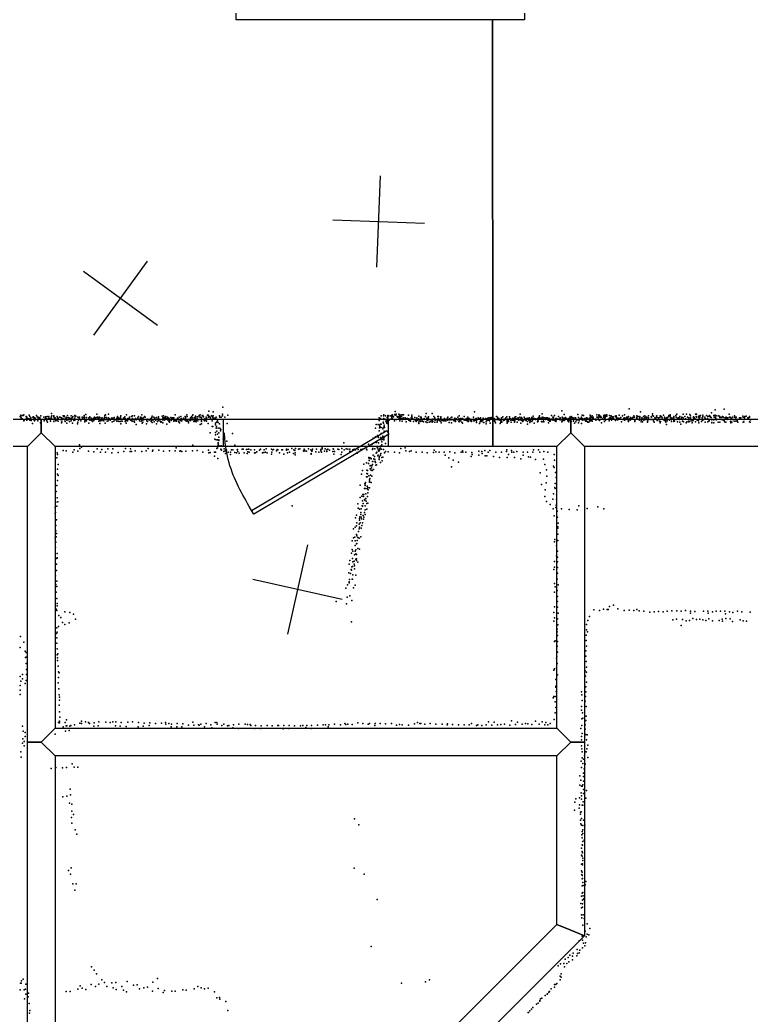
# Model space of a CAD drawing. Header units: millimetres. Extents: x -23456 to 7110, y -22489 to 15514.
# Drawn here: x -6361 to -3162, y -11098 to -6748 of the extents above; entities that cross this region are included whole.
import ezdxf

# ---------------------------------------------------------------- set-up
doc = ezdxf.new("R2010")
doc.units = ezdxf.units.MM
for name, color, linetype in [('DOORS', 7, 'Continuous'), ('P', 9, 'Continuous'), ('PANOS', 10, 'Continuous'), ('ROOMS', 1, 'Continuous'), ('WALLS', 3, 'Continuous')]:
    doc.layers.add(name, color=color, linetype=linetype)

# ---------------------------------------------------------------- blocks, each defined once
blk = doc.blocks.new('1-Standard_3C')
for points in [[(-403.982, 5.64828), (253.382, 394.931), (263.573, 377.722), (-393.791, -11.5606), (-403.982, 5.64828)], [(263.573, 377.722), (275.367, 357.142), (283.15, 343.495), (290.844, 329.879), (298.429, 316.269), (305.882, 302.642), (313.184, 288.973), (320.313, 275.239), (327.249, 261.416), (333.971, 247.479), (340.456, 233.405), (346.686, 219.17), (352.638, 204.75), (358.291, 190.121), (363.626, 175.258), (368.62, 160.139), (373.253, 144.738), (377.503, 129.032), (381.351, 112.998), (384.774, 96.6102), (387.752, 79.8457), (390.265, 62.6802), (392.29, 45.0899), (393.807, 27.0508), (395.085, -0.90191)]]:
    blk.add_lwpolyline(points)

msp = doc.modelspace()

# ---------------------------------------------------------------- linework, layer by layer
at = {"layer": 'DOORS'}
msp.add_lwpolyline([(-5470.1, -8493.2), (-4750.1, -8493.2), (-4750.1, -8613.2), (-5470.1, -8613.2), (-5470.1, -8493.2)], dxfattribs=at)
at = {"layer": 'P'}
for p in [(-6359, -8481), (-6357, -8476), (-6350, -8477), (-6348, -8477), (-6346, -8477), (-6344, -8475), (-6334, -8482), (-6320, -8476), (-6317, -8482), (-6302, -8483), (-6288, -8477), (-6285, -8483), (-6270, -8478), (-6249, -8483), (-6242, -8482), (-6235, -8482), (-6223, -8468), (-6221, -8478), (-6213, -8482), (-6212, -8479), (-6198, -8481), (-6171, -8479), (-6170, -8480), (-6167, -8479), (-6167, -8483), (-6152, -8477), (-6137, -8478), (-6130, -8482), (-6121, -8477), (-6119, -8483), (-6118, -8482), (-6116, -8480), (-6080, -8477), (-6080, -8483), (-6073, -8473), (-6055, -8483), (-6024, -8471), (-5990, -8477), (-5987, -8474), (-5973, -8471), (-5934, -8482), (-5919, -8479), (-5902, -8483), (-5894, -8474), (-5873, -8481), (-5868, -8479), (-5859, -8478), (-5842, -8482), (-5828, -8474), (-5816, -8482), (-5782, -8480), (-5755, -8483), (-5739, -8480), (-5733, -8478), (-5723, -8482), (-5682, -8474), (-5657, -8482), (-5638, -8482), (-5631, -8474), (-5629, -8481), (-5610, -8483), (-5606, -8477), (-5605, -8474), (-5593, -8480), (-5586, -8483), (-5584, -8483), (-5577, -8477), (-5576, -8483), (-5573, -8474), (-5564, -8479), (-5562, -8477), (-5561, -8477), (-5558, -8483), (-5540, -8476), (-5537, -8476), (-5536, -8478), (-5534, -8459), (-5533, -8481), (-5523, -8479), (-5516, -8461), (-5515, -8478), (-5488, -8478), (-5474, -8471), (-5474, -8479), (-5473, -8441), (-5451, -8476), (-4780, -8478), (-4771, -8478), (-4769, -8475), (-4761, -8478), (-4752, -8477), (-4752, -8481), (-4747, -8478), (-4739, -8479), (-4736, -8482), (-4734, -8480), (-4733, -8474), (-4732, -8480), (-4731, -8478), (-4727, -8483), (-4722, -8474), (-4721, -8473), (-4719, -8460), (-4717, -8476), (-4715, -8471), (-4711, -8481), (-4704, -8471), (-4703, -8482), (-4701, -8475), (-4699, -8478), (-4693, -8475), (-4691, -8481), (-4688, -8475), (-4683, -8475), (-4661, -8476), (-4646, -8476), (-4646, -8482), (-4616, -8480), (-4587, -8481), (-4584, -8469), (-4573, -8483), (-4558, -8468), (-4550, -8482), (-4533, -8481), (-4530, -8482), (-4520, -8483), (-4440, -8479), (-4418, -8481), (-4372, -8461), (-4276, -8482), (-4248, -8483), (-4231, -8483), (-4231, -8483), (-4219, -8483), (-4195, -8483), (-4191, -8483), (-4173, -8471), (-4116, -8480), (-4088, -8479), (-4077, -8470), (-4036, -8477), (-4023, -8477), (-4005, -8481), (-3990, -8457), (-3980, -8473), (-3950, -8482), (-3920, -8473), (-3901, -8476), (-3895, -8477), (-3867, -8476), (-3863, -8482), (-3858, -8478), (-3858, -8478), (-3838, -8475), (-3829, -8474), (-3828, -8479), (-3826, -8477), (-3822, -8480), (-3822, -8481), (-3820, -8481), (-3807, -8477), (-3805, -8480), (-3804, -8476), (-3803, -8480), (-3801, -8482), (-3799, -8476), (-3799, -8483), (-3797, -8478), (-3795, -8480), (-3794, -8475), (-3793, -8480), (-3782, -8477), (-3775, -8478), (-3774, -8480), (-3771, -8483), (-3766, -8483), (-3757, -8480), (-3756, -8483), (-3753, -8478), (-3739, -8476), (-3725, -8478), (-3717, -8474), (-3699, -8481), (-3696, -8448), (-3676, -8479), (-3662, -8479), (-3657, -8481), (-3649, -8482), (-3646, -8461), (-3633, -8481), (-3627, -8479), (-3611, -8479), (-3599, -8483), (-3594, -8470), (-3594, -8477), (-3590, -8480), (-3577, -8480), (-3575, -8478), (-3561, -8478), (-3557, -8482), (-3555, -8481), (-3546, -8476), (-3524, -8483), (-3522, -8477), (-3522, -8482), (-3517, -8474), (-3516, -8477), (-3500, -8482), (-3492, -8477), (-3488, -8472), (-3474, -8481), (-3460, -8472), (-3452, -8481), (-3445, -8472), (-3431, -8473), (-3427, -8478), (-3414, -8483), (-3405, -8472), (-3403, -8481), (-3402, -8483), (-3401, -8471), (-3393, -8483), (-3390, -8478), (-3388, -8482), (-3384, -8477), (-3374, -8483), (-3373, -8476), (-3373, -8481), (-3358, -8477), (-3352, -8482), (-3346, -8480), (-3344, -8477), (-3342, -8482), (-3342, -8483), (-3336, -8466), (-3326, -8477), (-3319, -8452), (-3319, -8476), (-3315, -8479), (-3306, -8479), (-3301, -8480), (-3300, -8483), (-3287, -8482), (-3281, -8449), (-3259, -8471), (-3235, -8479), (-3199, -8480), (-3190, -8481), (-3184, -8480), (-3169, -8481), (-6357, -8484), (-6356, -8484), (-6356, -8490), (-6356, -8491), (-6355, -8491), (-6351, -8492), (-6343, -8501), (-6342, -8498), (-6332, -8489), (-6332, -8494), (-6331, -8484), (-6331, -8486), (-6331, -8492), (-6331, -8497), (-6326, -8491), (-6326, -8493), (-6320, -8492), (-6318, -8497), (-6316, -8493), (-6314, -8493), (-6313, -8488), (-6312, -8499), (-6305, -8512), (-6304, -8484), (-6304, -8485), (-6301, -8494), (-6300, -8486), (-6300, -8486), (-6299, -8491), (-6297, -8501), (-6295, -8487), (-6294, -8491), (-6292, -8494), (-6291, -8494), (-6283, -8485), (-6283, -8500), (-6281, -8492), (-6279, -8486), (-6274, -8491), (-6273, -8486), (-6272, -8493), (-6271, -8495), (-6271, -8509), (-6266, -8494), (-6256, -8484), (-6254, -8501), (-6252, -8494), (-6251, -8493), (-6250, -8492), (-6249, -8493), (-6248, -8486), (-6245, -8492), (-6244, -8496), (-6243, -8501), (-6240, -8507), (-6239, -8493), (-6238, -8493), (-6235, -8487), (-6230, -8492), (-6229, -8494), (-6227, -8502), (-6224, -8484), (-6222, -8489), (-6212, -8504), (-6211, -8487), (-6211, -8494), (-6208, -8491), (-6208, -8495), (-6206, -8487), (-6205, -8497), (-6203, -8501), (-6198, -8496), (-6197, -8489), (-6196, -8486), (-6196, -8487), (-6194, -8491), (-6194, -8502), (-6187, -8484), (-6185, -8484), (-6181, -8496), (-6179, -8487), (-6179, -8509), (-6177, -8505), (-6175, -8494), (-6174, -8490), (-6170, -8493), (-6165, -8494), (-6164, -8496), (-6163, -8503), (-6161, -8490), (-6159, -8484), (-6155, -8487), (-6155, -8498), (-6155, -8511), (-6150, -8496), (-6148, -8486), (-6145, -8489), (-6144, -8489), (-6144, -8503), (-6137, -8489), (-6137, -8501), (-6134, -8493), (-6131, -8486), (-6131, -8511), (-6125, -8495), (-6125, -8499), (-6122, -8490), (-6121, -8497), (-6109, -8513), (-6108, -8485), (-6108, -8506), (-6107, -8484), (-6105, -8497), (-6102, -8488), (-6101, -8485), (-6100, -8485), (-6100, -8492), (-6095, -8494), (-6095, -8500), (-6089, -8484), (-6087, -8487), (-6085, -8486), (-6083, -8486), (-6078, -8484), (-6078, -8489), (-6078, -8493), (-6077, -8501), (-6077, -8505), (-6075, -8496), (-6070, -8486), (-6069, -8486), (-6069, -8501), (-6060, -8487), (-6059, -8511), (-6058, -8493), (-6057, -8486), (-6057, -8496), (-6054, -8498), (-6049, -8489), (-6046, -8499), (-6043, -8504), (-6041, -8490), (-6037, -8489), (-6037, -8499), (-6037, -8499), (-6034, -8485), (-6033, -8487), (-6033, -8492), (-6029, -8487), (-6023, -8484), (-6021, -8486), (-6020, -8485), (-6020, -8493), (-6015, -8489), (-6015, -8502), (-6013, -8500), (-6012, -8485), (-6011, -8486), (-6011, -8494), (-6011, -8512), (-6009, -8501), (-6004, -8489), (-6003, -8499), (-6001, -8487), (-6000, -8496), (-5993, -8501), (-5992, -8490), (-5991, -8484), (-5991, -8488), (-5990, -8486), (-5989, -8486), (-5988, -8511), (-5987, -8494), (-5983, -8486), (-5983, -8486), (-5982, -8493), (-5979, -8502), (-5975, -8487), (-5975, -8501), (-5970, -8490), (-5970, -8493), (-5966, -8497), (-5960, -8489), (-5958, -8491), (-5957, -8505), (-5956, -8489), (-5950, -8502), (-5949, -8486), (-5949, -8492), (-5947, -8495), (-5943, -8496), (-5942, -8495), (-5941, -8494), (-5937, -8489), (-5937, -8493), (-5937, -8502), (-5935, -8495), (-5933, -8488), (-5931, -8488), (-5929, -8491), (-5929, -8502), (-5927, -8491), (-5926, -8504), (-5924, -8491), (-5922, -8490), (-5921, -8485), (-5920, -8495), (-5920, -8503), (-5919, -8492), (-5919, -8513), (-5913, -8502), (-5908, -8489), (-5907, -8492), (-5906, -8491), (-5904, -8486), (-5900, -8503), (-5899, -8492), (-5899, -8499), (-5897, -8501), (-5896, -8496), (-5896, -8511), (-5890, -8501), (-5889, -8491), (-5886, -8492), (-5884, -8495), (-5881, -8485), (-5881, -8486), (-5881, -8487), (-5876, -8498), (-5872, -8501), (-5869, -8492), (-5868, -8490), (-5868, -8502), (-5861, -8495), (-5861, -8502), (-5859, -8506), (-5855, -8491), (-5854, -8494), (-5853, -8516), (-5852, -8496), (-5851, -8493), (-5845, -8488), (-5839, -8493), (-5837, -8501), (-5833, -8486), (-5833, -8488), (-5832, -8485), (-5832, -8490), (-5831, -8488), (-5831, -8502), (-5830, -8492), (-5829, -8494), (-5826, -8511), (-5824, -8491), (-5823, -8497), (-5823, -8506), (-5822, -8487), (-5822, -8493), (-5818, -8495), (-5815, -8484), (-5813, -8484), (-5807, -8495), (-5807, -8513), (-5806, -8501), (-5803, -8493), (-5803, -8503), (-5796, -8494), (-5796, -8498), (-5789, -8492), (-5787, -8497), (-5787, -8504), (-5786, -8499), (-5785, -8488), (-5784, -8486), (-5784, -8495), (-5783, -8508), (-5779, -8498), (-5778, -8496), (-5777, -8494), (-5775, -8485), (-5774, -8493), (-5774, -8505), (-5770, -8489), (-5768, -8497), (-5764, -8495), (-5763, -8486), (-5763, -8514), (-5762, -8495), (-5759, -8503), (-5756, -8491), (-5755, -8484), (-5755, -8499), (-5752, -8495), (-5750, -8493), (-5748, -8502), (-5745, -8507), (-5742, -8505), (-5737, -8496), (-5736, -8488), (-5736, -8509), (-5733, -8487), (-5730, -8493), (-5730, -8498), (-5730, -8498), (-5727, -8484), (-5725, -8489), (-5725, -8494), (-5723, -8489), (-5718, -8492), (-5718, -8515), (-5715, -8485), (-5715, -8496), (-5713, -8495), (-5712, -8487), (-5710, -8502), (-5708, -8490), (-5708, -8494), (-5708, -8502), (-5707, -8496), (-5706, -8507), (-5700, -8486), (-5699, -8499), (-5698, -8494), (-5696, -8491), (-5694, -8487), (-5690, -8488), (-5690, -8492), (-5690, -8495), (-5688, -8494), (-5688, -8502), (-5687, -8488), (-5685, -8496), (-5682, -8500), (-5679, -8496), (-5676, -8494), (-5676, -8501), (-5676, -8502), (-5671, -8489), (-5669, -8492), (-5667, -8493), (-5667, -8502), (-5666, -8505), (-5664, -8484), (-5663, -8495), (-5663, -8510), (-5658, -8494), (-5658, -8499), (-5655, -8490), (-5655, -8497), (-5655, -8501), (-5653, -8501), (-5645, -8489), (-5641, -8496), (-5640, -8494), (-5636, -8484), (-5636, -8489), (-5635, -8494), (-5635, -8498), (-5633, -8502), (-5632, -8497), (-5629, -8498), (-5627, -8502), (-5624, -8510), (-5623, -8503), (-5619, -8496), (-5617, -8498), (-5616, -8493), (-5614, -8487), (-5614, -8499), (-5608, -8496), (-5607, -8488), (-5600, -8504), (-5599, -8498), (-5598, -8488), (-5598, -8503), (-5597, -8494), (-5594, -8484), (-5594, -8502), (-5593, -8487), (-5590, -8499), (-5590, -8505), (-5585, -8492), (-5582, -8501), (-5574, -8494), (-5572, -8517), (-5571, -8484), (-5567, -8497), (-5567, -8513), (-5566, -8488), (-5566, -8503), (-5558, -8495), (-5553, -8500), (-5552, -8492), (-5547, -8498), (-5546, -8484), (-5545, -8487), (-5545, -8489), (-5545, -8490), (-5545, -8502), (-5537, -8512), (-5536, -8484), (-5528, -8484), (-5527, -8490), (-5520, -8500), (-5520, -8525), (-5518, -8484), (-5517, -8526), (-5516, -8489), (-5513, -8489), (-5511, -8489), (-5510, -8490), (-5506, -8518), (-5505, -8511), (-5504, -8487), (-5502, -8484), (-5501, -8506), (-5501, -8525), (-5497, -8501), (-5493, -8508), (-5488, -8514), (-5487, -8484), (-5480, -8485), (-5464, -8485), (-5454, -8512), (-4802, -8516), (-4794, -8517), (-4790, -8488), (-4790, -8494), (-4789, -8499), (-4788, -8519), (-4786, -8524), (-4786, -8527), (-4784, -8491), (-4784, -8515), (-4780, -8515), (-4772, -8507), (-4770, -8511), (-4769, -8490), (-4769, -8494), (-4768, -8520), (-4767, -8526), (-4760, -8502), (-4758, -8509), (-4755, -8496), (-4755, -8505), (-4755, -8512), (-4754, -8486), (-4754, -8497), (-4753, -8496), (-4752, -8488), (-4751, -8489), (-4745, -8498), (-4735, -8491), (-4734, -8486), (-4733, -8493), (-4732, -8490), (-4723, -8501), (-4713, -8494), (-4709, -8485), (-4704, -8492), (-4702, -8486), (-4699, -8500), (-4698, -8485), (-4697, -8490), (-4694, -8491), (-4691, -8492), (-4689, -8492), (-4689, -8502), (-4686, -8490), (-4684, -8487), (-4683, -8489), (-4682, -8493), (-4676, -8495), (-4675, -8488), (-4672, -8491), (-4672, -8505), (-4665, -8491), (-4659, -8492), (-4659, -8498), (-4657, -8495), (-4655, -8501), (-4654, -8498), (-4653, -8502), (-4652, -8495), (-4651, -8494), (-4650, -8488), (-4646, -8485), (-4645, -8493), (-4644, -8491), (-4639, -8504), (-4634, -8486), (-4634, -8495), (-4632, -8497), (-4630, -8495), (-4628, -8500), (-4628, -8503), (-4627, -8494), (-4627, -8498), (-4625, -8487), (-4624, -8493), (-4620, -8499), (-4617, -8492), (-4616, -8506), (-4616, -8512), (-4611, -8501), (-4609, -8494), (-4608, -8485), (-4607, -8504), (-4605, -8485), (-4605, -8489), (-4602, -8501), (-4601, -8493), (-4600, -8502), (-4595, -8505), (-4593, -8494), (-4592, -8490), (-4585, -8505), (-4583, -8495), (-4581, -8489), (-4580, -8508), (-4579, -8498), (-4577, -8494), (-4577, -8498), (-4576, -8487), (-4576, -8497), (-4574, -8492), (-4570, -8506), (-4569, -8495), (-4565, -8503), (-4562, -8496), (-4558, -8501), (-4558, -8507), (-4556, -8498), (-4555, -8503), (-4554, -8493), (-4549, -8493), (-4546, -8488), (-4546, -8507), (-4544, -8497), (-4536, -8500), (-4535, -8507), (-4532, -8492), (-4532, -8495), (-4532, -8496), (-4531, -8490), (-4531, -8495), (-4528, -8497), (-4524, -8496), (-4523, -8502), (-4521, -8490), (-4520, -8487), (-4518, -8509), (-4516, -8500), (-4516, -8500), (-4514, -8494), (-4512, -8498), (-4506, -8500), (-4504, -8491), (-4504, -8495), (-4500, -8496), (-4500, -8501), (-4498, -8500), (-4491, -8487), (-4491, -8489), (-4491, -8497), (-4490, -8496), (-4489, -8484), (-4483, -8496), (-4483, -8508), (-4482, -8492), (-4481, -8492), (-4480, -8496), (-4476, -8495), (-4475, -8486), (-4474, -8496), (-4473, -8509), (-4472, -8485), (-4469, -8494), (-4464, -8496), (-4461, -8500), (-4460, -8498), (-4460, -8501), (-4459, -8497), (-4458, -8489), (-4457, -8494), (-4457, -8498), (-4455, -8503), (-4451, -8492), (-4450, -8495), (-4448, -8496), (-4446, -8485), (-4441, -8492), (-4441, -8502), (-4440, -8505), (-4439, -8495), (-4438, -8497), (-4435, -8500), (-4434, -8491), (-4433, -8495), (-4433, -8500), (-4432, -8494), (-4431, -8495), (-4428, -8506), (-4426, -8491), (-4425, -8490), (-4425, -8511), (-4418, -8496), (-4417, -8497), (-4413, -8494), (-4411, -8498), (-4408, -8491), (-4407, -8497), (-4406, -8495), (-4405, -8500), (-4402, -8485), (-4401, -8490), (-4400, -8497), (-4400, -8503), (-4395, -8490), (-4392, -8493), (-4392, -8500), (-4387, -8499), (-4385, -8496), (-4385, -8503), (-4380, -8494), (-4377, -8485), (-4376, -8497), (-4375, -8493), (-4375, -8500), (-4372, -8501), (-4369, -8497), (-4367, -8492), (-4365, -8490), (-4364, -8494), (-4363, -8493), (-4363, -8500), (-4363, -8508), (-4362, -8495), (-4357, -8488), (-4351, -8492), (-4351, -8512), (-4348, -8505), (-4347, -8495), (-4346, -8488), (-4345, -8495), (-4345, -8500), (-4342, -8497), (-4340, -8503), (-4338, -8498), (-4336, -8496), (-4336, -8498), (-4335, -8489), (-4333, -8508), (-4331, -8508), (-4325, -8490), (-4323, -8495), (-4322, -8505), (-4321, -8513), (-4320, -8494), (-4318, -8492), (-4317, -8499), (-4314, -8496), (-4314, -8497), (-4313, -8488), (-4313, -8498), (-4307, -8500), (-4305, -8488), (-4304, -8511), (-4302, -8487), (-4301, -8492), (-4300, -8486), (-4297, -8492), (-4296, -8493), (-4292, -8494), (-4291, -8499), (-4290, -8496), (-4287, -8491), (-4286, -8499), (-4285, -8499), (-4283, -8503), (-4282, -8495), (-4281, -8494), (-4281, -8510), (-4275, -8495), (-4272, -8485), (-4270, -8490), (-4270, -8495), (-4266, -8490), (-4266, -8494), (-4264, -8496), (-4260, -8512), (-4259, -8496), (-4258, -8499), (-4257, -8507), (-4256, -8498), (-4256, -8503), (-4254, -8488), (-4253, -8505), (-4253, -8507), (-4246, -8499), (-4244, -8497), (-4243, -8493), (-4242, -8497), (-4241, -8493), (-4239, -8495), (-4237, -8493), (-4236, -8488), (-4230, -8500), (-4229, -8499), (-4229, -8504), (-4229, -8509), (-4229, -8511), (-4228, -8493), (-4228, -8505), (-4225, -8499), (-4223, -8503), (-4219, -8491), (-4218, -8491), (-4218, -8494), (-4217, -8490), (-4217, -8494), (-4216, -8494), (-4213, -8492), (-4213, -8498), (-4212, -8507), (-4206, -8497), (-4204, -8489), (-4201, -8494), (-4201, -8499), (-4199, -8498), (-4198, -8489), (-4198, -8506), (-4196, -8500), (-4195, -8491), (-4191, -8492), (-4188, -8493), (-4186, -8506), (-4184, -8491), (-4184, -8492), (-4182, -8487), (-4182, -8490), (-4181, -8492), (-4181, -8494), (-4179, -8497), (-4174, -8485), (-4174, -8493), (-4171, -8496), (-4169, -8511), (-4168, -8491), (-4167, -8486), (-4165, -8489), (-4165, -8489), (-4165, -8499), (-4163, -8493), (-4162, -8493), (-4161, -8504), (-4159, -8498), (-4155, -8484), (-4152, -8491), (-4151, -8497), (-4147, -8499), (-4145, -8491), (-4144, -8491), (-4141, -8504), (-4141, -8515), (-4139, -8489), (-4135, -8498), (-4134, -8492), (-4132, -8488), (-4131, -8508), (-4129, -8494), (-4129, -8502), (-4127, -8496), (-4123, -8490), (-4121, -8486), (-4121, -8489), (-4121, -8492), (-4121, -8503), (-4119, -8498), (-4116, -8491), (-4113, -8489), (-4111, -8511), (-4110, -8493), (-4106, -8492), (-4105, -8495), (-4098, -8492), (-4097, -8505), (-4096, -8493), (-4096, -8502), (-4095, -8496), (-4094, -8502), (-4093, -8486), (-4092, -8489), (-4091, -8491), (-4090, -8485), (-4090, -8493), (-4087, -8493), (-4084, -8489), (-4080, -8503), (-4077, -8484), (-4077, -8505), (-4076, -8489), (-4075, -8491), (-4074, -8491), (-4071, -8503), (-4070, -8486), (-4070, -8496), (-4069, -8505), (-4065, -8488), (-4062, -8495), (-4061, -8490), (-4060, -8489), (-4059, -8487), (-4057, -8490), (-4056, -8487), (-4054, -8492), (-4052, -8488), (-4051, -8490), (-4050, -8497), (-4049, -8509), (-4047, -8492), (-4045, -8490), (-4045, -8499), (-4045, -8502), (-4044, -8490), (-4043, -8501), (-4042, -8502), (-4041, -8494), (-4038, -8496), (-4035, -8493), (-4032, -8493), (-4031, -8496), (-4030, -8485), (-4028, -8492), (-4028, -8497), (-4027, -8485), (-4025, -8496), (-4024, -8496), (-4019, -8501), (-4018, -8492), (-4017, -8502), (-4016, -8495), (-4016, -8503), (-4015, -8491), (-4015, -8500), (-4013, -8491), (-4009, -8493), (-4004, -8493), (-4001, -8490), (-4000, -8495), (-3998, -8488), (-3998, -8490), (-3997, -8496), (-3996, -8493), (-3990, -8505), (-3989, -8484), (-3989, -8499), (-3988, -8501), (-3987, -8496), (-3986, -8489), (-3983, -8489), (-3982, -8492), (-3980, -8499), (-3979, -8489), (-3978, -8495), (-3976, -8487), (-3974, -8486), (-3974, -8495), (-3971, -8490), (-3965, -8494), (-3964, -8500), (-3962, -8490), (-3960, -8497), (-3960, -8505), (-3958, -8498), (-3956, -8490), (-3955, -8485), (-3951, -8484), (-3951, -8490), (-3951, -8494), (-3949, -8503), (-3946, -8485), (-3944, -8488), (-3942, -8490), (-3940, -8501), (-3940, -8502), (-3938, -8488), (-3938, -8490), (-3935, -8511), (-3931, -8488), (-3930, -8488), (-3929, -8505), (-3928, -8493), (-3927, -8496), (-3925, -8498), (-3923, -8496), (-3922, -8494), (-3918, -8486), (-3918, -8495), (-3917, -8510), (-3915, -8500), (-3912, -8492), (-3906, -8489), (-3906, -8493), (-3904, -8484), (-3904, -8489), (-3904, -8494), (-3904, -8512), (-3898, -8492), (-3898, -8497), (-3890, -8490), (-3890, -8495), (-3889, -8499), (-3886, -8502), (-3885, -8498), (-3884, -8494), (-3882, -8488), (-3882, -8494), (-3880, -8503), (-3878, -8489), (-3878, -8493), (-3876, -8506), (-3873, -8507), (-3869, -8490), (-3869, -8501), (-3867, -8485), (-3867, -8490), (-3865, -8500), (-3863, -8485), (-3862, -8497), (-3858, -8502), (-3857, -8488), (-3857, -8494), (-3853, -8485), (-3852, -8490), (-3852, -8493), (-3841, -8493), (-3841, -8497), (-3838, -8494), (-3837, -8484), (-3833, -8484), (-3831, -8487), (-3829, -8494), (-3827, -8498), (-3825, -8499), (-3824, -8485), (-3818, -8486), (-3817, -8509), (-3811, -8492), (-3808, -8484), (-3808, -8495), (-3804, -8503), (-3803, -8490), (-3802, -8486), (-3801, -8493), (-3799, -8497), (-3783, -8490), (-3783, -8494), (-3783, -8500), (-3781, -8488), (-3779, -8491), (-3776, -8485), (-3773, -8492), (-3773, -8497), (-3768, -8489), (-3765, -8491), (-3764, -8490), (-3756, -8499), (-3752, -8484), (-3750, -8491), (-3749, -8491), (-3747, -8496), (-3744, -8489), (-3743, -8494), (-3741, -8491), (-3738, -8492), (-3736, -8491), (-3732, -8486), (-3729, -8505), (-3724, -8494), (-3721, -8492), (-3718, -8488), (-3716, -8498), (-3714, -8489), (-3714, -8491), (-3711, -8495), (-3708, -8488), (-3706, -8485), (-3706, -8492), (-3704, -8484), (-3701, -8487), (-3700, -8501), (-3699, -8504), (-3697, -8494), (-3695, -8492), (-3692, -8493), (-3691, -8492), (-3691, -8492), (-3691, -8498), (-3690, -8486), (-3687, -8490), (-3684, -8490), (-3682, -8486), (-3681, -8493), (-3680, -8486), (-3677, -8486), (-3672, -8484), (-3671, -8494), (-3671, -8498), (-3671, -8503), (-3669, -8496), (-3668, -8494), (-3663, -8486), (-3663, -8491), (-3651, -8490), (-3651, -8490), (-3650, -8497), (-3649, -8486), (-3649, -8494), (-3646, -8494), (-3643, -8505), (-3642, -8498), (-3640, -8487), (-3637, -8505), (-3636, -8491), (-3633, -8496), (-3631, -8498), (-3628, -8488), (-3626, -8487), (-3626, -8494), (-3623, -8485), (-3619, -8484), (-3619, -8492), (-3618, -8486), (-3616, -8506), (-3615, -8501), (-3614, -8501), (-3611, -8487), (-3604, -8494), (-3598, -8485), (-3597, -8495), (-3589, -8501), (-3587, -8507), (-3584, -8488), (-3582, -8488), (-3581, -8492), (-3575, -8486), (-3573, -8499), (-3569, -8495), (-3568, -8487), (-3568, -8488), (-3563, -8502), (-3562, -8486), (-3560, -8509), (-3559, -8504), (-3552, -8487), (-3547, -8494), (-3543, -8497), (-3542, -8498), (-3542, -8498), (-3541, -8485), (-3541, -8497), (-3540, -8489), (-3537, -8503), (-3536, -8506), (-3535, -8496), (-3533, -8489), (-3532, -8487), (-3532, -8517), (-3529, -8486), (-3529, -8487), (-3529, -8501), (-3520, -8498), (-3515, -8484), (-3514, -8488), (-3511, -8503), (-3510, -8489), (-3510, -8494), (-3503, -8487), (-3501, -8487), (-3501, -8503), (-3500, -8499), (-3498, -8500), (-3491, -8485), (-3488, -8495), (-3484, -8490), (-3484, -8505), (-3481, -8488), (-3477, -8488), (-3476, -8495), (-3474, -8506), (-3470, -8515), (-3468, -8489), (-3465, -8485), (-3463, -8502), (-3459, -8488), (-3458, -8505), (-3449, -8492), (-3447, -8509), (-3444, -8505), (-3440, -8484), (-3437, -8496), (-3437, -8505), (-3436, -8496), (-3435, -8487), (-3432, -8504), (-3428, -8488), (-3424, -8500), (-3420, -8510), (-3417, -8501), (-3416, -8498), (-3414, -8486), (-3413, -8490), (-3412, -8486), (-3409, -8490), (-3406, -8505), (-3402, -8484), (-3398, -8497), (-3393, -8494), (-3393, -8500), (-3391, -8509), (-3389, -8490), (-3387, -8485), (-3379, -8504), (-3377, -8487), (-3375, -8497), (-3373, -8497), (-3365, -8485), (-3363, -8490), (-3363, -8507), (-3353, -8490), (-3352, -8505), (-3348, -8497), (-3346, -8498), (-3346, -8501), (-3337, -8486), (-3335, -8508), (-3334, -8496), (-3334, -8510), (-3326, -8496), (-3326, -8510), (-3325, -8495), (-3324, -8485), (-3320, -8484), (-3317, -8489), (-3315, -8496), (-3307, -8506), (-3300, -8486), (-3299, -8506), (-3293, -8486), (-3293, -8494), (-3286, -8484), (-3284, -8498), (-3283, -8485), (-3281, -8497), (-3279, -8505), (-3276, -8487), (-3273, -8506), (-3272, -8484), (-3270, -8491), (-3267, -8487), (-3267, -8494), (-3265, -8487), (-3257, -8485), (-3254, -8484), (-3252, -8503), (-3251, -8509), (-3251, -8509), (-3250, -8490), (-3250, -8495), (-3247, -8507), (-3246, -8486), (-3244, -8485), (-3242, -8495), (-3236, -8502), (-3235, -8484), (-3230, -8485), (-3230, -8488), (-3229, -8502), (-3228, -8484), (-3224, -8498), (-3223, -8501), (-3220, -8506), (-3213, -8488), (-3210, -8488), (-3207, -8487), (-3197, -8484), (-3197, -8506), (-3194, -8495), (-3194, -8505), (-3192, -8487), (-3177, -8487), (-3174, -8488), (-3174, -8491), (-3170, -8484), (-3170, -8505), (-3167, -8506), (-3166, -8496), (-3165, -8496), (-5529, -8553), (-5506, -8562), (-5505, -8552), (-5502, -8532), (-5499, -8545), (-5497, -8559), (-5493, -8532), (-5490, -8553), (-5487, -8533), (-5484, -8544), (-5482, -8539), (-5431, -8556), (-4806, -8533), (-4805, -8570), (-4797, -8565), (-4790, -8544), (-4788, -8531), (-4782, -8530), (-4781, -8529), (-4780, -8556), (-4774, -8568), (-4774, -8570), (-4773, -8535), (-4772, -8531), (-4768, -8546), (-4766, -8530), (-6100, -8605), (-5604, -8607), (-5508, -8580), (-5503, -8584), (-5497, -8583), (-5494, -8601), (-5494, -8607), (-5493, -8597), (-5491, -8583), (-5490, -8572), (-5490, -8586), (-5490, -8609), (-5481, -8610), (-5472, -8580), (-5456, -8590), (-5421, -8607), (-4944, -8597), (-4836, -8602), (-4821, -8604), (-4815, -8576), (-4807, -8595), (-4801, -8595), (-4801, -8613), (-4800, -8589), (-4794, -8571), (-4793, -8596), (-4792, -8574), (-4783, -8614), (-4782, -8573), (-4781, -8610), (-4780, -8584), (-4778, -8593), (-4778, -8606), (-4774, -8582), (-4769, -8579), (-4769, -8584), (-4768, -8572), (-4761, -8599), (-6198, -8640), (-6197, -8647), (-6172, -8630), (-6158, -8632), (-6130, -8637), (-6123, -8627), (-6107, -8633), (-6098, -8621), (-6092, -8616), (-6061, -8633), (-6037, -8636), (-6023, -8623), (-6009, -8638), (-6003, -8626), (-5986, -8637), (-5976, -8623), (-5959, -8640), (-5954, -8623), (-5931, -8639), (-5906, -8635), (-5899, -8621), (-5878, -8635), (-5877, -8623), (-5873, -8634), (-5856, -8632), (-5827, -8634), (-5808, -8631), (-5800, -8621), (-5781, -8633), (-5779, -8629), (-5753, -8629), (-5732, -8633), (-5707, -8632), (-5682, -8632), (-5677, -8619), (-5662, -8633), (-5659, -8631), (-5652, -8634), (-5635, -8633), (-5606, -8632), (-5585, -8630), (-5560, -8637), (-5536, -8629), (-5535, -8640), (-5528, -8639), (-5509, -8637), (-5509, -8655), (-5505, -8638), (-5499, -8621), (-5496, -8619), (-5482, -8624), (-5481, -8627), (-5479, -8629), (-5469, -8635), (-5468, -8623), (-5463, -8631), (-5461, -8644), (-5460, -8627), (-5458, -8626), (-5457, -8629), (-5450, -8637), (-5440, -8638), (-5440, -8647), (-5435, -8628), (-5430, -8628), (-5420, -8639), (-5413, -8641), (-5410, -8627), (-5409, -8626), (-5407, -8634), (-5402, -8642), (-5389, -8625), (-5384, -8625), (-5380, -8640), (-5370, -8626), (-5367, -8644), (-5364, -8636), (-5363, -8624), (-5360, -8624), (-5358, -8637), (-5351, -8627), (-5350, -8627), (-5334, -8627), (-5334, -8640), (-5330, -8640), (-5325, -8636), (-5313, -8629), (-5309, -8624), (-5300, -8640), (-5294, -8639), (-5292, -8628), (-5286, -8637), (-5284, -8623), (-5280, -8640), (-5260, -8625), (-5260, -8646), (-5259, -8637), (-5254, -8628), (-5252, -8626), (-5238, -8632), (-5236, -8626), (-5233, -8627), (-5225, -8640), (-5215, -8628), (-5212, -8628), (-5207, -8646), (-5195, -8625), (-5195, -8629), (-5191, -8641), (-5188, -8626), (-5181, -8638), (-5172, -8621), (-5164, -8644), (-5163, -8628), (-5158, -8630), (-5157, -8640), (-5157, -8649), (-5155, -8622), (-5142, -8624), (-5137, -8623), (-5136, -8623), (-5121, -8631), (-5119, -8633), (-5118, -8624), (-5116, -8628), (-5114, -8631), (-5107, -8633), (-5098, -8623), (-5089, -8627), (-5087, -8644), (-5087, -8646), (-5084, -8633), (-5083, -8631), (-5081, -8624), (-5067, -8636), (-5064, -8624), (-5063, -8625), (-5053, -8638), (-5045, -8626), (-5045, -8631), (-5041, -8638), (-5039, -8623), (-5038, -8619), (-5028, -8633), (-5025, -8623), (-5018, -8627), (-5018, -8635), (-5014, -8625), (-5006, -8629), (-4992, -8635), (-4991, -8623), (-4989, -8624), (-4987, -8646), (-4985, -8635), (-4970, -8624), (-4966, -8626), (-4955, -8647), (-4952, -8622), (-4952, -8638), (-4942, -8627), (-4934, -8623), (-4926, -8625), (-4918, -8635), (-4917, -8624), (-4917, -8633), (-4905, -8628), (-4899, -8625), (-4893, -8627), (-4886, -8639), (-4885, -8642), (-4881, -8626), (-4870, -8626), (-4863, -8625), (-4845, -8624), (-4844, -8628), (-4819, -8624), (-4818, -8626), (-4817, -8621), (-4815, -8650), (-4810, -8657), (-4808, -8623), (-4802, -8642), (-4800, -8637), (-4797, -8618), (-4795, -8620), (-4795, -8654), (-4794, -8628), (-4794, -8651), (-4791, -8633), (-4788, -8629), (-4788, -8656), (-4787, -8621), (-4783, -8650), (-4782, -8644), (-4780, -8624), (-4779, -8625), (-4771, -8626), (-4766, -8640), (-4761, -8635), (-4750, -8636), (-4723, -8638), (-4700, -8640), (-4695, -8622), (-4675, -8619), (-4673, -8632), (-4656, -8634), (-4650, -8632), (-4627, -8638), (-4601, -8637), (-4580, -8641), (-4551, -8639), (-4549, -8629), (-4542, -8636), (-4527, -8637), (-4505, -8638), (-4501, -8650), (-4480, -8636), (-4458, -8640), (-4430, -8638), (-4425, -8631), (-4424, -8637), (-4410, -8638), (-4387, -8657), (-4384, -8639), (-4382, -8648), (-4354, -8633), (-4354, -8650), (-4340, -8635), (-4339, -8643), (-4327, -8630), (-4326, -8653), (-4319, -8653), (-4313, -8637), (-4306, -8630), (-4290, -8657), (-4279, -8637), (-4255, -8637), (-4233, -8635), (-4231, -8627), (-4224, -8648), (-4210, -8630), (-4209, -8637), (-4201, -8638), (-4187, -8635), (-4160, -8650), (-4159, -8637), (-4141, -8638), (-4117, -8637), (-4115, -8628), (-4093, -8627), (-4086, -8638), (-4069, -8634), (-4051, -8637), (-4024, -8648), (-6200, -8663), (-6193, -8691), (-5495, -8665), (-4856, -8690), (-4845, -8684), (-4836, -8687), (-4834, -8661), (-4833, -8665), (-4833, -8674), (-4829, -8662), (-4829, -8696), (-4829, -8697), (-4825, -8667), (-4824, -8665), (-4823, -8698), (-4822, -8698), (-4819, -8678), (-4818, -8691), (-4817, -8678), (-4812, -8667), (-4810, -8669), (-4808, -8670), (-4807, -8678), (-4806, -8683), (-4804, -8695), (-4801, -8693), (-4790, -8670), (-4789, -8662), (-4784, -8683), (-4778, -8661), (-4776, -8676), (-4774, -8659), (-4485, -8662), (-4473, -8701), (-4466, -8673), (-4443, -8681), (-4263, -8661), (-4230, -8661), (-4197, -8661), (-4170, -8666), (-4136, -8658), (-4127, -8659), (-4105, -8670), (-4070, -8668), (-4065, -8692), (-4027, -8699), (-4023, -8673), (-6197, -8734), (-6196, -8712), (-6194, -8739), (-4866, -8734), (-4862, -8718), (-4844, -8716), (-4843, -8731), (-4841, -8718), (-4840, -8732), (-4834, -8741), (-4829, -8710), (-4828, -8738), (-4825, -8716), (-4823, -8706), (-4822, -8743), (-4820, -8717), (-4814, -8714), (-4085, -8728), (-4057, -8715), (-4056, -8742), (-4024, -8705), (-4018, -8726), (-6200, -8783), (-6197, -8762), (-4872, -8782), (-4852, -8776), (-4851, -8776), (-4851, -8783), (-4849, -8770), (-4845, -8745), (-4842, -8746), (-4842, -8786), (-4832, -8764), (-4831, -8759), (-4831, -8768), (-4830, -8753), (-4825, -8770), (-4080, -8779), (-4059, -8772), (-4019, -8774), (-4015, -8749), (-6202, -8809), (-4865, -8830), (-4861, -8822), (-4858, -8822), (-4858, -8831), (-4857, -8823), (-4853, -8796), (-4848, -8819), (-4847, -8796), (-4840, -8798), (-4840, -8831), (-4839, -8792), (-4839, -8816), (-4837, -8802), (-4832, -8794), (-4063, -8802), (-4027, -8819), (-4021, -8792), (-4019, -8796), (-4014, -8824), (-6204, -8856), (-6199, -8874), (-6198, -8837), (-6195, -8854), (-5170, -8872), (-4882, -8863), (-4873, -8836), (-4864, -8872), (-4863, -8874), (-4862, -8851), (-4862, -8872), (-4860, -8862), (-4854, -8844), (-4852, -8847), (-4851, -8872), (-4848, -8840), (-4846, -8852), (-4843, -8862), (-4839, -8861), (-4065, -8832), (-4057, -8853), (-4041, -8867), (-4030, -8843), (-4015, -8869), (-4013, -8845), (-3916, -8872), (-6207, -8880), (-6206, -8906), (-6205, -8901), (-4889, -8913), (-4881, -8882), (-4876, -8887), (-4870, -8910), (-4869, -8902), (-4868, -8885), (-4859, -8914), (-4853, -8901), (-4851, -8910), (-4850, -8889), (-4844, -8886), (-4028, -8885), (-4024, -8916), (-4016, -8880), (-4011, -8895), (-3992, -8885), (-3959, -8888), (-3924, -8889), (-3879, -8884), (-3833, -8877), (-3806, -8885), (-6203, -8958), (-6201, -8933), (-4893, -8925), (-4889, -8960), (-4887, -8946), (-4877, -8953), (-4876, -8927), (-4876, -8935), (-4874, -8920), (-4873, -8947), (-4868, -8922), (-4867, -8929), (-4865, -8958), (-4863, -8947), (-4858, -8931), (-4856, -8922), (-4009, -8922), (-4007, -8948), (-6204, -8982), (-6201, -8993), (-4901, -8973), (-4894, -8965), (-4888, -8997), (-4887, -9004), (-4880, -8984), (-4877, -8973), (-4875, -8966), (-4868, -8970), (-4012, -8981), (-4008, -8964), (-4008, -8970), (-4008, -8996), (-6207, -9013), (-6203, -9031), (-6202, -9007), (-4907, -9025), (-4901, -9012), (-4896, -9009), (-4895, -9025), (-4895, -9046), (-4889, -9038), (-4887, -9037), (-4885, -9023), (-4882, -9011), (-4877, -9013), (-4869, -9008), (-4022, -9030), (-4021, -9020), (-4014, -9045), (-4008, -9023), (-6205, -9055), (-6198, -9080), (-4910, -9079), (-4908, -9063), (-4904, -9071), (-4897, -9086), (-4894, -9071), (-4892, -9082), (-4891, -9065), (-4888, -9085), (-4882, -9059), (-4876, -9062), (-4013, -9091), (-4010, -9070), (-6205, -9101), (-6201, -9127), (-6200, -9103), (-6198, -9099), (-4920, -9127), (-4918, -9111), (-4906, -9103), (-4905, -9117), (-4899, -9114), (-4899, -9127), (-4897, -9134), (-4892, -9106), (-4889, -9104), (-4888, -9111), (-4883, -9119), (-4022, -9115), (-4010, -9096), (-4010, -9117), (-6205, -9178), (-6201, -9155), (-4922, -9165), (-4915, -9168), (-4912, -9151), (-4910, -9154), (-4909, -9139), (-4906, -9137), (-4905, -9174), (-4898, -9148), (-4892, -9175), (-4025, -9151), (-4022, -9140), (-4010, -9142), (-4009, -9167), (-6203, -9216), (-6199, -9202), (-4928, -9217), (-4920, -9205), (-4920, -9209), (-4919, -9194), (-4908, -9193), (-4906, -9193), (-4895, -9219), (-4023, -9211), (-4011, -9193), (-4007, -9218), (-6202, -9249), (-6200, -9225), (-4935, -9232), (-4917, -9265), (-4901, -9230), (-4022, -9250), (-4020, -9226), (-4011, -9243), (-6199, -9277), (-6198, -9299), (-6198, -9309), (-4978, -9290), (-4932, -9301), (-4930, -9271), (-4909, -9286), (-4010, -9290), (-4009, -9268), (-3765, -9306), (-6202, -9324), (-6200, -9329), (-6191, -9351), (-6164, -9336), (-6142, -9339), (-6126, -9346), (-4025, -9338), (-4023, -9313), (-4009, -9315), (-4006, -9341), (-3850, -9327), (-3825, -9330), (-3808, -9324), (-3792, -9325), (-3787, -9325), (-3782, -9312), (-3745, -9322), (-3718, -9329), (-3696, -9328), (-3675, -9329), (-3662, -9326), (-3652, -9331), (-3631, -9332), (-3606, -9337), (-3586, -9335), (-3568, -9334), (-3547, -9335), (-3529, -9332), (-3509, -9331), (-3488, -9331), (-3468, -9333), (-3450, -9330), (-3428, -9333), (-3427, -9342), (-3408, -9334), (-3371, -9333), (-3352, -9333), (-3351, -9342), (-3332, -9335), (-3315, -9332), (-3296, -9333), (-3277, -9333), (-3274, -9345), (-3257, -9335), (-3243, -9338), (-3222, -9333), (-3203, -9335), (-3166, -9337), (-6182, -9360), (-6175, -9382), (-6164, -9391), (-6145, -9384), (-6118, -9367), (-4911, -9379), (-4026, -9376), (-4023, -9362), (-4009, -9366), (-4008, -9392), (-3882, -9391), (-3876, -9373), (-3869, -9356), (-3505, -9371), (-3489, -9367), (-3468, -9396), (-3462, -9369), (-3446, -9375), (-3432, -9374), (-3417, -9365), (-3402, -9369), (-3387, -9367), (-3373, -9370), (-3360, -9374), (-3347, -9366), (-3332, -9375), (-3302, -9373), (-3289, -9367), (-3288, -9377), (-3273, -9365), (-3254, -9366), (-3244, -9378), (-3211, -9371), (-3197, -9375), (-3183, -9376), (-6201, -9430), (-6200, -9405), (-6198, -9424), (-6192, -9399), (-4011, -9412), (-4011, -9423), (-4009, -9439), (-3884, -9437), (-3883, -9414), (-3878, -9423), (-6358, -9444), (-6343, -9468), (-6199, -9449), (-6199, -9473), (-4022, -9465), (-4020, -9462), (-4009, -9465), (-3884, -9461), (-6359, -9492), (-6338, -9508), (-6333, -9514), (-6198, -9497), (-6198, -9523), (-6195, -9519), (-4011, -9485), (-4010, -9512), (-3885, -9506), (-3883, -9486), (-6336, -9535), (-6334, -9561), (-6333, -9534), (-6196, -9537), (-6196, -9548), (-4014, -9539), (-4012, -9533), (-4011, -9561), (-3885, -9529), (-3884, -9553), (-6350, -9609), (-6332, -9588), (-6332, -9609), (-6194, -9573), (-6192, -9598), (-6189, -9602), (-4025, -9591), (-4023, -9585), (-4013, -9582), (-4010, -9611), (-3889, -9594), (-3883, -9577), (-3883, -9600), (-6360, -9618), (-6360, -9658), (-6357, -9638), (-6350, -9628), (-6338, -9649), (-6334, -9636), (-6193, -9646), (-6192, -9623), (-4016, -9632), (-3887, -9617), (-3883, -9643), (-6360, -9678), (-6359, -9697), (-6190, -9672), (-6189, -9699), (-4017, -9665), (-4016, -9660), (-4015, -9684), (-3905, -9685), (-3903, -9698), (-3886, -9685), (-3885, -9664), (-6189, -9744), (-6188, -9721), (-6187, -9709), (-4028, -9712), (-4026, -9706), (-4019, -9706), (-4019, -9729), (-3902, -9723), (-3888, -9726), (-3887, -9705), (-6187, -9772), (-4020, -9777), (-4017, -9754), (-3905, -9766), (-3904, -9749), (-3900, -9777), (-3884, -9750), (-6192, -9819), (-6187, -9814), (-6187, -9821), (-6186, -9796), (-6163, -9820), (-6157, -9807), (-6122, -9829), (-6099, -9822), (-6091, -9814), (-6091, -9823), (-6074, -9816), (-6061, -9820), (-6057, -9823), (-6036, -9821), (-6016, -9817), (-5985, -9818), (-5966, -9819), (-5955, -9816), (-5941, -9816), (-5918, -9820), (-5889, -9818), (-5868, -9816), (-5842, -9819), (-5817, -9822), (-5793, -9821), (-5768, -9823), (-5741, -9822), (-5724, -9819), (-5722, -9826), (-5710, -9824), (-5698, -9826), (-5673, -9824), (-5648, -9825), (-5623, -9831), (-5605, -9818), (-5600, -9831), (-5579, -9829), (-5576, -9831), (-5569, -9826), (-5546, -9824), (-5526, -9829), (-5507, -9819), (-5500, -9819), (-5498, -9826), (-5478, -9832), (-5469, -9827), (-5426, -9830), (-5403, -9826), (-5376, -9826), (-5365, -9828), (-5354, -9828), (-5350, -9832), (-5280, -9832), (-5207, -9832), (-5123, -9832), (-5059, -9831), (-5034, -9830), (-5024, -9829), (-5009, -9830), (-4985, -9827), (-4958, -9830), (-4939, -9823), (-4935, -9828), (-4927, -9827), (-4908, -9828), (-4883, -9821), (-4861, -9823), (-4837, -9826), (-4832, -9823), (-4808, -9832), (-4807, -9823), (-4785, -9824), (-4762, -9825), (-4735, -9823), (-4714, -9831), (-4700, -9828), (-4689, -9830), (-4661, -9831), (-4635, -9825), (-4622, -9820), (-4611, -9824), (-4607, -9823), (-4589, -9827), (-4566, -9824), (-4542, -9826), (-4514, -9826), (-4492, -9829), (-4491, -9825), (-4469, -9828), (-4442, -9830), (-4417, -9829), (-4396, -9830), (-4386, -9823), (-4364, -9832), (-4358, -9830), (-4341, -9832), (-4322, -9829), (-4311, -9816), (-4296, -9831), (-4286, -9818), (-4272, -9830), (-4257, -9828), (-4241, -9826), (-4218, -9831), (-4210, -9812), (-4193, -9828), (-4184, -9818), (-4164, -9827), (-4150, -9823), (-4139, -9825), (-4122, -9828), (-4105, -9813), (-4090, -9827), (-4077, -9817), (-4065, -9829), (-4060, -9820), (-4051, -9830), (-4042, -9823), (-4024, -9806), (-3903, -9804), (-3903, -9832), (-3899, -9801), (-3888, -9830), (-3886, -9811), (-3884, -9792), (-6349, -9836), (-6347, -9857), (-6338, -9863), (-6206, -9871), (-6172, -9839), (-6161, -9857), (-6158, -9834), (-6156, -9834), (-6146, -9855), (-6143, -9836), (-6138, -9833), (-6037, -9835), (-6019, -9834), (-5943, -9834), (-5922, -9836), (-5896, -9837), (-5844, -9838), (-5822, -9836), (-5796, -9833), (-5699, -9838), (-5674, -9838), (-5652, -9839), (-5553, -9839), (-5521, -9843), (-5453, -9834), (-5447, -9833), (-5430, -9842), (-5405, -9845), (-5333, -9845), (-5331, -9833), (-5307, -9846), (-5305, -9834), (-5257, -9834), (-5233, -9833), (-5230, -9833), (-5209, -9847), (-5184, -9846), (-5183, -9833), (-5159, -9834), (-5133, -9834), (-5110, -9841), (-5106, -9833), (-5087, -9845), (-5085, -9833), (-5013, -9839), (-3907, -9846), (-3901, -9867), (-3888, -9849), (-3886, -9872), (-3880, -9873), (-6350, -9909), (-6348, -9891), (-6342, -9903), (-6338, -9880), (-3905, -9881), (-3905, -9895), (-3882, -9895), (-3877, -9919), (-6357, -9948), (-6342, -9921), (-3905, -9921), (-3903, -9934), (-3902, -9947), (-3889, -9948), (-3884, -9948), (-3881, -9935), (-6356, -9971), (-6132, -10000), (-3906, -9989), (-3902, -9974), (-3898, -9999), (-3896, -9980), (-3891, -9965), (-3888, -10001), (-3876, -9973), (-6224, -10021), (-6204, -10016), (-6174, -10017), (-6157, -10016), (-6123, -10014), (-6108, -10015), (-3904, -10016), (-3896, -10041), (-3893, -10040), (-3892, -10022), (-3912, -10052), (-3911, -10093), (-3908, -10072), (-3898, -10092), (-3896, -10056), (-3895, -10076), (-6141, -10111), (-6139, -10135), (-3906, -10127), (-3904, -10098), (-3902, -10097), (-3896, -10112), (-3896, -10130), (-3883, -10116), (-6173, -10145), (-6156, -10141), (-6144, -10172), (-6133, -10176), (-3934, -10167), (-3929, -10153), (-3913, -10148), (-3913, -10179), (-3905, -10140), (-3905, -10154), (-3897, -10166), (-3885, -10150), (-6134, -10207), (-6127, -10221), (-3935, -10202), (-3915, -10194), (-3909, -10211), (-3909, -10220), (-3906, -10210), (-3901, -10181), (-3899, -10181), (-6135, -10235), (-6133, -10260), (-4897, -10241), (-4879, -10267), (-3909, -10246), (-3907, -10263), (-3904, -10239), (-3895, -10247), (-6119, -10288), (-6112, -10308), (-3904, -10268), (-3903, -10310), (-3901, -10296), (-3899, -10270), (-3899, -10305), (-3898, -10288), (-3890, -10268), (-3902, -10324), (-3901, -10354), (-3898, -10339), (-3893, -10334), (-3904, -10369), (-3902, -10383), (-3900, -10355), (-3900, -10389), (-3905, -10439), (-3904, -10399), (-3901, -10404), (-3901, -10437), (-3899, -10412), (-3898, -10423), (-3891, -10434), (-6148, -10466), (-6140, -10483), (-6137, -10455), (-4899, -10456), (-4855, -10483), (-3904, -10468), (-3903, -10484), (-3902, -10473), (-3900, -10442), (-6130, -10525), (-6114, -10525), (-3902, -10488), (-3901, -10503), (-3900, -10501), (-3899, -10519), (-3886, -10515), (-6121, -10552), (-3901, -10533), (-3901, -10565), (-3898, -10562), (-3897, -10532), (-3889, -10529), (-4798, -10593), (-3907, -10610), (-3905, -10578), (-3900, -10596), (-3900, -10612), (-3897, -10577), (-3895, -10592), (-3893, -10589), (-3891, -10605), (-3905, -10629), (-3900, -10627), (-3904, -10660), (-3903, -10674), (-3897, -10660), (-3893, -10676), (-3880, -10700), (-3899, -10705), (-3888, -10731), (-3880, -10744), (-3868, -10720), (-3915, -10774), (-3901, -10754), (-3900, -10771), (-3895, -10784), (-3887, -10783), (-3884, -10756), (-3872, -10748), (-4824, -10798), (-3941, -10828), (-3924, -10812), (-3922, -10829), (-3914, -10826), (-3912, -10814), (-3900, -10805), (-3890, -10796), (-3996, -10874), (-3982, -10873), (-3976, -10854), (-3969, -10873), (-3963, -10846), (-3960, -10865), (-3955, -10836), (-3944, -10841), (-3944, -10857), (-3925, -10840), (-6047, -10887), (-6036, -10902), (-6026, -10918), (-4006, -10883), (-3994, -10918), (-3979, -10887), (-6358, -10959), (-6355, -10959), (-6354, -10949), (-6347, -10942), (-6015, -10963), (-6003, -10945), (-5991, -10956), (-5959, -10958), (-5941, -10956), (-5891, -10952), (-5780, -10955), (-5759, -10938), (-4692, -10959), (-4586, -10953), (-4569, -10945), (-4012, -10960), (-3998, -10944), (-3997, -10928), (-3993, -10933), (-6359, -10988), (-6342, -10988), (-6336, -10985), (-6335, -10964), (-6335, -11007), (-6323, -11002), (-6158, -10995), (-6141, -10996), (-6107, -10985), (-6097, -10971), (-6088, -10981), (-6073, -10987), (-6049, -10965), (-6030, -10973), (-5980, -10973), (-5953, -10980), (-5940, -10986), (-5915, -10974), (-5908, -10990), (-5895, -10997), (-5864, -10967), (-5848, -10966), (-5838, -10984), (-5819, -10979), (-5803, -10977), (-5781, -10994), (-5756, -10982), (-5734, -10999), (-5728, -10991), (-5697, -10994), (-5681, -10994), (-5648, -10988), (-5633, -10989), (-5599, -10983), (-5582, -10973), (-5568, -10979), (-5553, -10983), (-5537, -10981), (-5510, -10997), (-4054, -11007), (-4053, -11005), (-4047, -10998), (-4044, -10996), (-4037, -10984), (-4023, -10965), (-4022, -10976), (-4017, -10965), (-6340, -11028), (-6325, -11018), (-6321, -11048), (-5500, -11023), (-5488, -11021), (-5486, -11029), (-5460, -11039), (-4094, -11046), (-4086, -11035), (-4086, -11037), (-4084, -11027), (-4078, -11024), (-4063, -11013), (-6319, -11090), (-6318, -11078), (-5452, -11078), (-4137, -11087), (-4136, -11087), (-4130, -11080), (-4123, -11073), (-4117, -11066), (-4101, -11051)]:
    msp.add_point(p, dxfattribs=at)
at = {"layer": 'PANOS'}
for points in [[(-4799.4, -7828.8), (-4783.8, -7429.1)], [(-4991.4, -7621.1), (-4591.8, -7636.8)], [(-6038.1, -8126.3), (-5802.8, -7802.9)], [(-6082.2, -7846.9), (-5758.8, -8082.2)], [(-5102.9, -9042.8), (-5189.7, -9433.2)], [(-4951.1, -9281.4), (-5341.6, -9194.6)]]:
    msp.add_lwpolyline(points, dxfattribs=at)
at = {"layer": 'ROOMS'}
for points in [[(-8740.3, -8493.2), (-6267.1, -8493.2), (-4292.1, -8493.2), (-4293.9, -6747.6), (-5365.5, -6747.6), (-5415.5, -6747.6), (-5415.5, -5429.3), (-5415.5, -4111.1), (-5927.8, -4111.1), (-5927.8, -4061.1), (-5927.7, -2990.9), (-11049, -2993.5), (-11049, -2993.5), (-11695.6, -2993.5), (-11695.6, -8493.2), (-10714, -8493.2), (-8740.3, -8493.2)], [(-268.9, -8493.2), (-268.9, -5784.8), (-4153.9, -5784.7), (-4153.9, -6747.6), (-4293.9, -6747.6), (-4293.9, -6747.6), (-4292.1, -8493.2), (-3951.6, -8493.2), (-268.9, -8493.2)], [(-6327.1, -9904.7), (-6327.1, -8613.2), (-8740.3, -8613.2), (-8740.3, -8833.2), (-10714, -8833.2), (-10714, -8613.2), (-11848.1, -8613.2), (-11848.1, -8615.7), (-12191.2, -8615.7), (-13032.3, -9456.8), (-13032.3, -11216.5), (-12128.4, -12120.4), (-8272.9, -13298.8), (-6435.1, -15136.6), (-5219.1, -15136.6), (-4384.6, -14302), (-4384.6, -13126.4), (-4575.6, -13126.4), (-5463.1, -12239), (-6327.1, -11374.9), (-6327.1, -9904.7)], [(-6207.1, -8613.2), (-6207.1, -9844.7), (-4011.6, -9844.7), (-4011.6, -8613.2), (-4292.1, -8613.2), (-6207.1, -8613.2)], [(-3891.6, -9904.7), (-3891.6, -10752.3), (-5335.8, -12196.5), (-4560.9, -12971.4), (-4232.1, -12971.4), (179.8, -12971.4), (192.1, -11710.8), (551.6, -11145.9), (551.6, -10161.1), (178.4, -9661.3), (178.4, -8615.7), (-116.4, -8615.7), (-116.4, -8613.2), (-3891.6, -8613.2), (-3891.6, -9904.7)], [(-4011.6, -10702.6), (-4011.6, -9964.7), (-6207.1, -9964.7), (-6207.1, -11325.2), (-5420.7, -12111.7), (-4011.6, -10702.6)]]:
    msp.add_lwpolyline(points, close=True, dxfattribs=at)
at = {"layer": 'WALLS'}
for points in [[(-4293.9, -6747.6), (-4292.1, -8493.2), (-4292.1, -8553.2)], [(-8740.3, -8493.2), (-6267.1, -8493.2), (-6267.1, -8553.2), (-6327.1, -8613.2), (-8740.3, -8613.2), (-8740.3, -8553.2), (-8740.3, -8493.2)], [(-6267.1, -8493.2), (-4292.1, -8493.2), (-4292.1, -8553.2), (-4292.1, -8613.2), (-6207.1, -8613.2), (-6267.1, -8553.2), (-6267.1, -8493.2)], [(-4292.1, -8493.2), (-3951.6, -8493.2), (-3951.6, -8553.2), (-4011.6, -8613.2), (-4292.1, -8613.2), (-4292.1, -8553.2), (-4292.1, -8493.2)], [(-3951.6, -8493.2), (-268.9, -8493.2), (-116.4, -8553.2), (-116.4, -8613.2), (-3891.6, -8613.2), (-3951.6, -8553.2), (-3951.6, -8493.2)], [(-6327.1, -9904.7), (-6327.1, -8613.2), (-6267.1, -8553.2), (-6207.1, -8613.2), (-6207.1, -9844.7), (-6267.1, -9904.7), (-6327.1, -9904.7)], [(-3891.6, -8613.2), (-3891.6, -9904.7), (-3951.6, -9904.7), (-4011.6, -9844.7), (-4011.6, -8613.2), (-3951.6, -8553.2), (-3891.6, -8613.2)], [(-6207.1, -9844.7), (-4011.6, -9844.7), (-3951.6, -9904.7), (-4011.6, -9964.7), (-6207.1, -9964.7), (-6267.1, -9904.7), (-6207.1, -9844.7)], [(-6327.1, -11374.9), (-6327.1, -9904.7), (-6267.1, -9904.7), (-6207.1, -9964.7), (-6207.1, -11325.2), (-6267.1, -11350), (-6327.1, -11374.9)], [(-3891.6, -9904.7), (-3891.6, -10752.3), (-3951.6, -10727.5), (-4011.6, -10702.6), (-4011.6, -9964.7), (-3951.6, -9904.7), (-3891.6, -9904.7)], [(-3891.6, -10752.3), (-5335.8, -12196.5), (-5420.7, -12196.5), (-5420.7, -12111.7), (-4011.6, -10702.6), (-3951.6, -10727.5), (-3891.6, -10752.3)]]:
    msp.add_lwpolyline(points, dxfattribs=at)

# ---------------------------------------------------------------- block references
at = {"layer": 'DOORS', "xscale": -0.9, "yscale": -0.9}
msp.add_blockref('1-Standard_3C', (-5110.1, -8553.2), dxfattribs=at)

doc.saveas('drawing.dxf')
